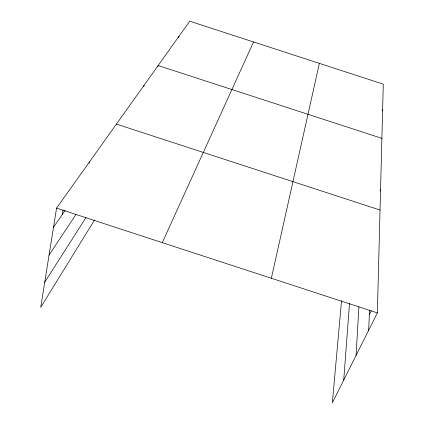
<?xml version="1.0" encoding="UTF-8"?>
<svg xmlns="http://www.w3.org/2000/svg" width="424" height="424" viewBox="0 0 424 424"><rect width="100%" height="100%" fill="white"/><g stroke="black" fill="none" stroke-linecap="round" stroke-linejoin="round"><path stroke-width="0.64" d="M341.543 300.711L332.358 402.8L377.371 312.901L383.285 84.148L189.724 21.2L56.567 208.105L40.715 307.336L94.526 220.019M368.689 330.232L369.479 310.347M356.07 355.439L358.916 306.812M343.731 380.079L349.519 303.383M62.302 214.512L63.059 209.959M89.183 163.282L89.416 161.994M143.794 86.549L144.07 85.282M157.871 66.78L158.152 65.519L381.886 138.357M271.36 278.271L319.362 63.356M178.637 37.63L178.939 36.342M382.141 110.473L382.639 109.286M380.021 191.007L380.551 189.825M162.286 242.639L253.547 41.955M369.304 314.804L371.344 310.665M44.721 282.257L86.093 217.332M49.067 255.057L75.997 214.396M53.509 227.238L65.206 210.309M116.415 124.1L380.031 210.044M56.567 208.105L377.371 312.901"/></g></svg>
